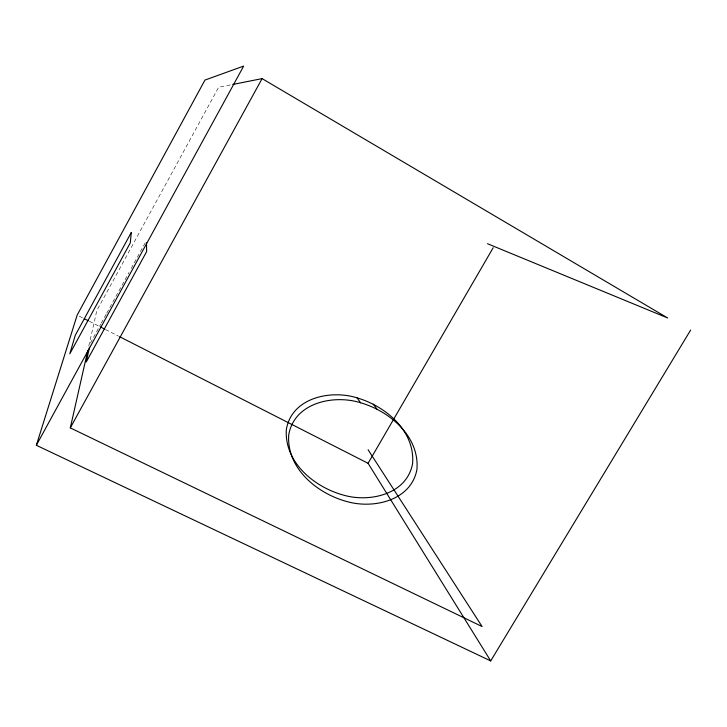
<?xml version="1.0" encoding="UTF-8"?>
<svg xmlns="http://www.w3.org/2000/svg" width="727" height="727" viewBox="0 0 727 727"><rect width="100%" height="100%" fill="white"/><g stroke="black" fill="none" stroke-linecap="round" stroke-linejoin="round"><path stroke-width="0.55" stroke-dasharray="3.63 2.73" d="M88.803 346.007L96.809 310.602L218.636 87.258L231.668 84.668M90.448 343.026L100.771 324.133M101.317 323.133L106.215 314.182M106.76 313.192L129.042 272.407M131.224 268.427L146.445 240.573M79.188 316.109L83.223 318.162M89.285 321.252L99.39 326.396M105.451 329.485L118.583 336.183"/><path stroke-width="1.09" d="M89.512 347.252L86.231 362.028L146.645 251.606L146.481 242.782M368.089 449.74L482.083 626.538L70.301 427.885L87.803 350.432M36.35 445.278L77.162 315.082L204.969 80.061L243.672 66.084L36.35 445.278L490.698 660.916L690.65 330.058M70.301 427.885L262.102 78.616L667.65 317.972L487.517 243.718M490.698 660.916L368.071 463.299L493.197 247.725M232.758 84.45L262.102 78.616M357.075 397.869C330.412 389.445 291.545 397.805 286.32 429.63C284.284 462.481 314.318 487.208 343.553 495.132C369.689 502.748 406.929 494.378 412.563 463.708C415.326 431.175 385.837 406.229 357.075 397.869L360.592 402.758C389.799 411.218 419.752 436.536 416.916 469.56C411.164 500.703 373.36 509.227 346.797 501.521C317.117 493.524 286.602 468.424 288.692 435.073C294.017 402.74 333.493 394.225 360.592 402.758M84.232 318.68L88.276 320.743M100.399 326.914L104.434 328.977M119.591 336.692L368.071 463.299M373.224 404.139L376.995 409.11M131.296 232.458L130.278 242.891L69.81 353.822L75.244 335.356L131.296 232.458"/></g></svg>
